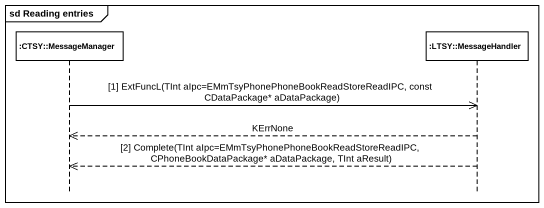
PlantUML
@startuml
mainframe sd Reading entries
hide footbox
participant ":CTSY::MessageManager" as CTSY_MessageManager
participant ":LTSY::MessageHandler" as LTSY_MessageHandler

CTSY_MessageManager ->> LTSY_MessageHandler : [1] ExtFuncL(TInt aIpc=EMmTsyPhonePhoneBookReadStoreReadIPC, const CDataPackage* aDataPackage)
LTSY_MessageHandler -->> CTSY_MessageManager : KErrNone
LTSY_MessageHandler -->> CTSY_MessageManager : [2] Complete(TInt aIpc=EMmTsyPhonePhoneBookReadStoreReadIPC, CPhoneBookDataPackage* aDataPackage, TInt aResult)
@enduml
